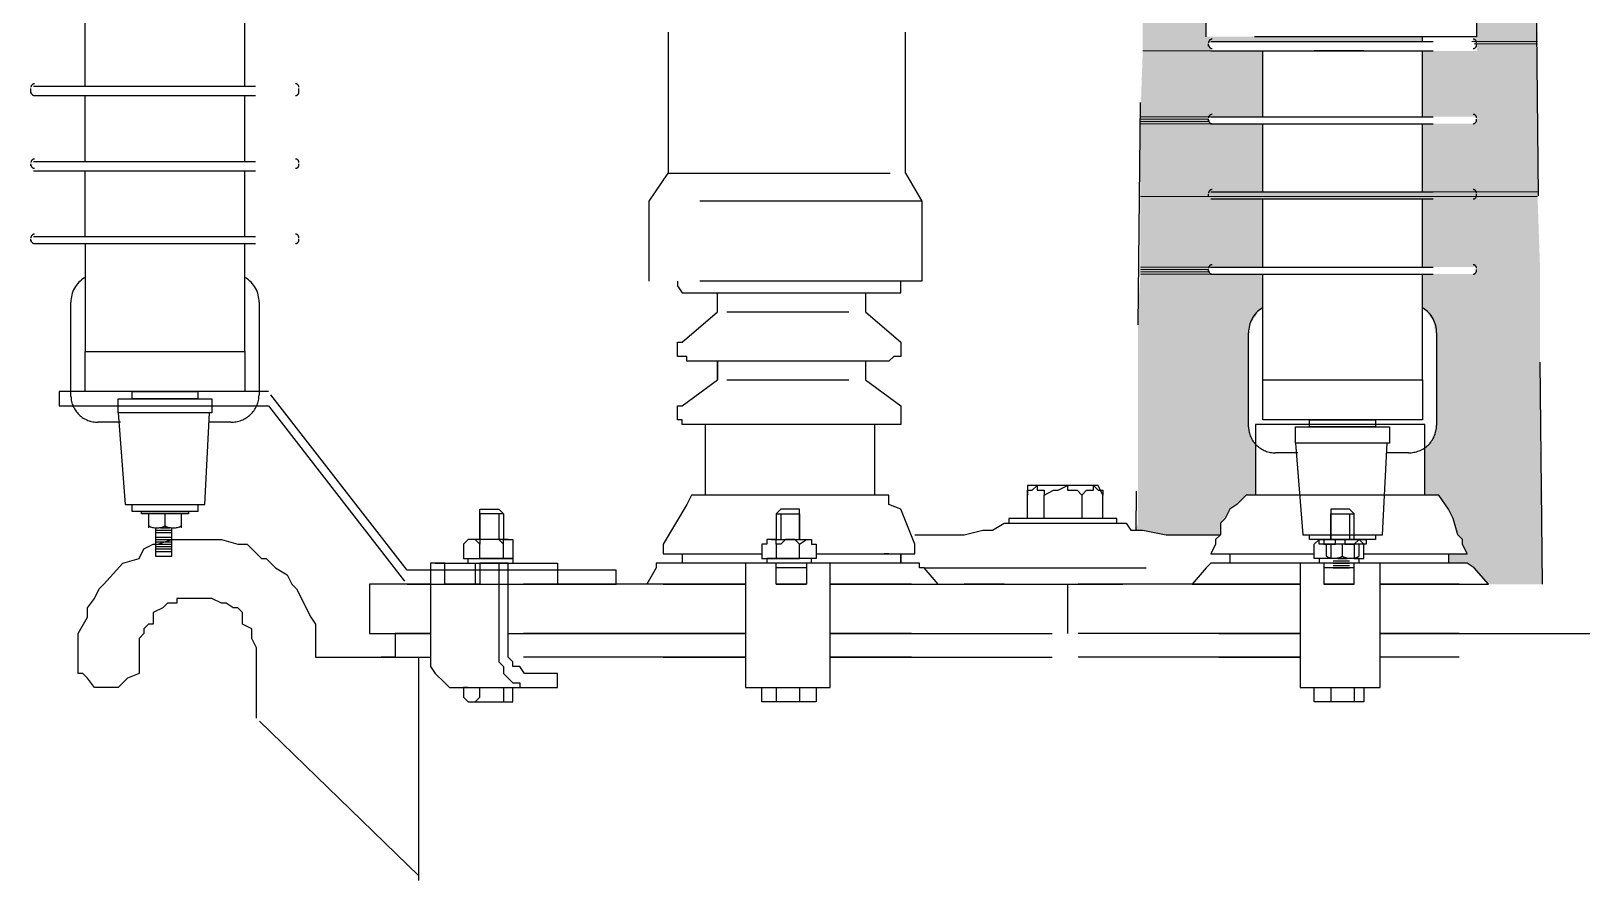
# Model space of a CAD drawing. Header units: metres. Extents: x 3162.2 to 3239.3, y 1435.1 to 1475.8.
# Drawn here: x 3177.589 to 3178.985, y 1466.728 to 1467.491 of the extents above; entities that cross this region are included whole.
import ezdxf

# ---------------------------------------------------------------- set-up
doc = ezdxf.new("R2010")
doc.units = ezdxf.units.M
doc.linetypes.add('CONTORNO_QUADRO_T', pattern=[0.35, 0.2, -0.15])
doc.layers.add('PDF29_Geometry', color=7, linetype='Continuous')
doc.layers.add('PDF29_Solid Fills', color=7, linetype='Continuous', true_color=0x939598)

msp = doc.modelspace()

# ---------------------------------------------------------------- linework, layer by layer
at = {"layer": 'PDF29_Geometry', "linetype": 'CONTORNO_QUADRO_T', "lineweight": 25}
for points in [[(3178.9497, 1466.9926), (3178.9348, 1468.4891)], [(3178.5983, 1468.4764), (3178.5835, 1467.0413)], [(3178.8756, 1467.5853), (3178.8904, 1467.5578), (3178.8904, 1467.4858), (3178.647, 1467.4858), (3178.647, 1467.5578), (3178.6618, 1467.5853)], [(3177.6373, 1467.4413), (3177.6373, 1467.5006)], [(3177.7813, 1467.4413), (3177.7813, 1467.5006)], [(3178.1623, 1467.49), (3178.1623, 1467.363), (3178.376, 1467.363), (3178.376, 1467.49)], [(3178.8417, 1467.4816), (3178.8417, 1467.4858)], [(3178.6491, 1467.4773), (3178.6491, 1467.4794)], [(3178.6512, 1467.4816), (3178.8862, 1467.4816)], [(3178.6512, 1467.4731), (3178.8862, 1467.4731)], [(3178.6978, 1467.4138), (3178.6978, 1467.4731)], [(3178.7888, 1467.4731), (3178.7761, 1467.4731), (3178.7443, 1467.4731)], [(3178.8417, 1467.4138), (3178.8417, 1467.4731)], [(3178.8904, 1467.4773), (3178.8904, 1467.4794)], [(3177.5908, 1467.4413), (3177.8257, 1467.4413)], [(3177.5886, 1467.435), (3177.5886, 1467.4392)], [(3177.5908, 1467.4329), (3177.8257, 1467.4329)], [(3177.6373, 1467.3736), (3177.6373, 1467.4329)], [(3177.7813, 1467.3736), (3177.7813, 1467.4329)], [(3177.8299, 1467.435), (3177.8299, 1467.4392)], [(3178.6512, 1467.4138), (3178.8862, 1467.4138)], [(3178.6491, 1467.4096), (3178.6491, 1467.4117)], [(3178.6512, 1467.4075), (3178.8862, 1467.4075)], [(3178.6978, 1467.3461), (3178.6978, 1467.4075)], [(3178.8417, 1467.3461), (3178.8417, 1467.4075)], [(3178.8904, 1467.4096), (3178.8904, 1467.4117)], [(3177.5886, 1467.3694), (3177.5886, 1467.3715)], [(3177.5908, 1467.3736), (3177.8257, 1467.3736)], [(3177.8299, 1467.3694), (3177.8299, 1467.3715)], [(3177.5908, 1467.3651), (3177.8257, 1467.3651)], [(3177.6373, 1467.3059), (3177.6373, 1467.3651)], [(3177.7813, 1467.3059), (3177.7813, 1467.3651)], [(3178.376, 1467.363), (3178.3909, 1467.3376), (3178.3909, 1467.2657), (3178.1453, 1467.2657), (3178.1453, 1467.3376), (3178.1623, 1467.363)], [(3178.6491, 1467.3419), (3178.6491, 1467.344)], [(3178.6512, 1467.3461), (3178.8862, 1467.3461)], [(3178.8904, 1467.3419), (3178.8904, 1467.344)], [(3178.3909, 1467.3376), (3178.1453, 1467.3376)], [(3178.6512, 1467.3397), (3178.8862, 1467.3397)], [(3178.6978, 1467.2784), (3178.6978, 1467.3397)], [(3178.8417, 1467.2784), (3178.8417, 1467.3397)], [(3177.5886, 1467.3016), (3177.5886, 1467.3038)], [(3177.5908, 1467.3059), (3177.8257, 1467.3059)], [(3177.8299, 1467.3016), (3177.8299, 1467.3038)], [(3177.5908, 1467.2995), (3177.8257, 1467.2995)], [(3177.6373, 1467.2995), (3177.6373, 1467.2022), (3177.7813, 1467.2022), (3177.7813, 1467.1662), (3177.6373, 1467.1662), (3177.6373, 1467.2022)], [(3177.7813, 1467.2022), (3177.7813, 1467.2995)], [(3178.6491, 1467.2741), (3178.6491, 1467.2762)], [(3178.6512, 1467.2784), (3178.8862, 1467.2784)], [(3178.8904, 1467.2741), (3178.8904, 1467.2762)], [(3178.1707, 1467.2657), (3178.1707, 1467.2614), (3178.175, 1467.2551), (3178.1792, 1467.2551), (3178.3612, 1467.2551), (3178.3718, 1467.2551), (3178.3718, 1467.2614), (3178.3718, 1467.2657)], [(3178.6512, 1467.272), (3178.8862, 1467.272)], [(3178.6978, 1467.1768), (3178.6978, 1467.272)], [(3178.8417, 1467.1768), (3178.8417, 1467.272)], [(3178.3401, 1467.2551), (3178.3401, 1467.2381), (3178.3718, 1467.2106), (3178.3718, 1467.1979), (3178.3655, 1467.1979), (3178.3612, 1467.1937), (3178.1792, 1467.1937), (3178.1792, 1467.1979), (3178.175, 1467.1979), (3178.1707, 1467.1979), (3178.1707, 1467.2106), (3178.175, 1467.2106), (3178.2067, 1467.2381), (3178.2067, 1467.2551)], [(3178.2152, 1467.2381), (3178.3252, 1467.2381)], [(3178.3401, 1467.1937), (3178.3401, 1467.1768), (3178.3718, 1467.1535), (3178.3718, 1467.1408), (3178.3718, 1467.1365), (3178.3612, 1467.1365), (3178.1792, 1467.1365), (3178.175, 1467.1365), (3178.175, 1467.1408), (3178.1707, 1467.1408), (3178.1707, 1467.1535), (3178.175, 1467.1535), (3178.2067, 1467.1768), (3178.2067, 1467.1937), (3178.2067, 1467.1768)], [(3178.2152, 1467.1768), (3178.3252, 1467.1768)], [(3177.667, 1467.1471), (3177.6733, 1467.0646), (3177.7453, 1467.0646), (3177.7495, 1467.1471)], [(3178.1961, 1467.073), (3178.1961, 1467.1365)], [(3178.3485, 1467.073), (3178.3485, 1467.1365)], [(3178.8438, 1467.073), (3178.8438, 1467.1365), (3178.6914, 1467.1365), (3178.6914, 1467.073)], [(3178.7274, 1467.1196), (3178.7338, 1467.0371), (3178.8057, 1467.0371), (3178.81, 1467.1196)], [(3178.5348, 1467.073), (3178.539, 1467.0773), (3178.5454, 1467.0773), (3178.5454, 1467.0815), (3178.5496, 1467.0773), (3178.5538, 1467.0773), (3178.5538, 1467.073), (3178.5496, 1467.0815), (3178.4861, 1467.0815), (3178.4861, 1467.073), (3178.4861, 1467.0773), (3178.4903, 1467.0773), (3178.4946, 1467.0815), (3178.4946, 1467.0773), (3178.5009, 1467.0773), (3178.5009, 1467.073)], [(3178.5009, 1467.0519), (3178.5009, 1467.073), (3178.5094, 1467.0773), (3178.5136, 1467.0773), (3178.5221, 1467.0815), (3178.5221, 1467.0773), (3178.5306, 1467.0773), (3178.5348, 1467.073), (3178.5348, 1467.0519)], [(3178.3612, 1467.0201), (3178.357, 1467.0201), (3178.3845, 1467.0201), (3178.3845, 1467.0286), (3178.3718, 1467.0603), (3178.3612, 1467.0646), (3178.3612, 1467.073), (3178.2723, 1467.073), (3178.1834, 1467.073), (3178.1792, 1467.0646), (3178.158, 1467.0286), (3178.158, 1467.0201), (3178.2469, 1467.0201)], [(3178.4861, 1467.0519), (3178.4861, 1467.073)], [(3178.5538, 1467.0519), (3178.5538, 1467.073)], [(3178.7888, 1467.0201), (3178.8819, 1467.0201), (3178.8777, 1467.0286), (3178.8777, 1467.0328), (3178.8735, 1467.0371), (3178.8692, 1467.0519), (3178.865, 1467.0603), (3178.8565, 1467.073), (3178.7676, 1467.073), (3178.683, 1467.073), (3178.6745, 1467.0646), (3178.6681, 1467.0603), (3178.6639, 1467.0519), (3178.6597, 1467.0476), (3178.6597, 1467.0371), (3178.6554, 1467.0328), (3178.6554, 1467.0286), (3178.6512, 1467.0201), (3178.7443, 1467.0201)], [(3177.7241, 1467.0434), (3177.7241, 1467.0561), (3177.6945, 1467.0561), (3177.6945, 1467.0434)], [(3177.7093, 1467.0434), (3177.7093, 1467.0561)], [(3178.0099, 1467.0561), (3178.0099, 1467.0328)], [(3178.0141, 1467.0561), (3178.0141, 1467.0328)], [(3178.2596, 1467.0561), (3178.2596, 1467.0328)], [(3178.2639, 1467.0561), (3178.2639, 1467.0328)], [(3178.5665, 1467.0476), (3178.5665, 1467.0519), (3178.4692, 1467.0519), (3178.4692, 1467.0476)], [(3178.7761, 1467.0561), (3178.7761, 1467.0328)], [(3178.7803, 1467.0328), (3178.7803, 1467.0561)], [(3177.7008, 1467.0434), (3177.7008, 1467.018), (3177.7156, 1467.018), (3177.7156, 1467.0434)], [(3177.7008, 1467.0413), (3177.7156, 1467.0413)], [(3177.7008, 1467.0392), (3177.7156, 1467.0392)], [(3177.7008, 1467.0349), (3177.7156, 1467.0349)], [(3177.7051, 1467.0434), (3177.7135, 1467.0434)], [(3178.3845, 1467.0371), (3178.3887, 1467.0371), (3178.429, 1467.0371), (3178.4459, 1467.0413), (3178.4544, 1467.0413), (3178.4649, 1467.0476), (3178.575, 1467.0476), (3178.5792, 1467.0413), (3178.5898, 1467.0413), (3178.611, 1467.0371), (3178.647, 1467.0371), (3178.6597, 1467.0371)], [(3177.9379, 1466.7301), (3177.7918, 1466.872), (3177.7918, 1466.927), (3177.7918, 1466.9355), (3177.7876, 1466.9439), (3177.7876, 1466.9482), (3177.7876, 1466.9524), (3177.7791, 1466.9566), (3177.7791, 1466.9672), (3177.7749, 1466.9714), (3177.7707, 1466.9714), (3177.7643, 1466.9757), (3177.7601, 1466.9757), (3177.7516, 1466.9799), (3177.7474, 1466.9799), (3177.7432, 1466.9799), (3177.7347, 1466.9799), (3177.7305, 1466.9799), (3177.7199, 1466.9799), (3177.7199, 1466.9757), (3177.7114, 1466.9757), (3177.7072, 1466.9714), (3177.6987, 1466.9672), (3177.6987, 1466.9566), (3177.6945, 1466.9566), (3177.6902, 1466.9524), (3177.6902, 1466.9482), (3177.686, 1466.9439), (3177.686, 1466.9312), (3177.686, 1466.927), (3177.686, 1466.9122), (3177.6754, 1466.9079), (3177.6712, 1466.9037), (3177.667, 1466.8995), (3177.6627, 1466.8995), (3177.6543, 1466.8995), (3177.65, 1466.8995), (3177.6458, 1466.8995), (3177.6394, 1466.9079), (3177.6352, 1466.9122), (3177.631, 1466.9122), (3177.631, 1466.927), (3177.631, 1466.9482), (3177.6394, 1466.963), (3177.6394, 1466.9714), (3177.6458, 1466.9799), (3177.65, 1466.9884), (3177.6543, 1466.9926), (3177.6712, 1467.0117), (3177.686, 1467.0159), (3177.6902, 1467.0244), (3177.6987, 1467.0286), (3177.7029, 1467.0286), (3177.7156, 1467.0328), (3177.7601, 1467.0328), (3177.7749, 1467.0286), (3177.7834, 1467.0286), (3177.7876, 1467.0244), (3177.7961, 1467.0159), (3177.8003, 1467.0159), (3177.8088, 1467.0074), (3177.8194, 1467.0011), (3177.8236, 1466.9926), (3177.8278, 1466.9884), (3177.8405, 1466.963), (3177.8448, 1466.9566), (3177.8448, 1466.9482), (3177.8448, 1466.9397), (3177.8448, 1466.927), (3177.9167, 1466.927), (3177.904, 1466.927)], [(3177.7008, 1467.0328), (3177.7156, 1467.0328)], [(3177.7008, 1467.0307), (3177.7156, 1467.0307)], [(3177.7008, 1467.0286), (3177.7156, 1467.0286)], [(3177.7008, 1467.0265), (3177.7156, 1467.0265)], [(3177.7008, 1467.0244), (3177.7156, 1467.0244)], [(3177.7008, 1467.0222), (3177.7156, 1467.0222)], [(3177.9823, 1467.0117), (3177.9823, 1467.0159), (3178.0226, 1467.0159), (3178.0141, 1467.0159), (3178.0141, 1467.0286), (3178.0141, 1467.0328), (3178.0226, 1467.0328), (3178.0226, 1467.0286), (3178.0226, 1467.0159), (3178.0226, 1467.0117)], [(3178.0183, 1467.0328), (3177.9823, 1467.0328)], [(3178.0141, 1467.0286), (3178.0099, 1467.0328), (3177.9929, 1467.0328), (3177.9929, 1467.0286)], [(3178.2596, 1467.0286), (3178.2596, 1467.0328), (3178.2512, 1467.0328), (3178.2512, 1467.0286), (3178.2469, 1467.0286), (3178.2469, 1467.0159), (3178.2512, 1467.0159), (3178.2596, 1467.0159)], [(3178.2554, 1467.0328), (3178.2914, 1467.0328)], [(3178.2808, 1467.0286), (3178.2871, 1467.0328), (3178.2914, 1467.0328), (3178.2914, 1467.0286), (3178.2956, 1467.0286), (3178.2956, 1467.0159), (3178.2914, 1467.0159), (3178.2808, 1467.0159)], [(3178.7486, 1467.0328), (3178.7846, 1467.0328)], [(3178.7528, 1467.0286), (3178.7634, 1467.0286), (3178.7634, 1467.0328), (3178.7719, 1467.0328), (3178.7719, 1467.0286), (3178.7803, 1467.0286), (3178.7803, 1467.0159), (3178.7719, 1467.0159), (3178.7634, 1467.0159), (3178.7528, 1467.0159)], [(3178.7803, 1467.0159), (3178.7888, 1467.0159), (3178.7888, 1467.0286), (3178.7846, 1467.0328), (3178.7803, 1467.0286)], [(3177.9527, 1467.0117), (3178.0628, 1467.0117), (3178.0628, 1466.9926)], [(3177.9887, 1467.0117), (3177.9887, 1466.9926)], [(3178.0141, 1467.0159), (3178.0099, 1467.0159), (3177.9929, 1467.0159)], [(3178.0099, 1467.0117), (3178.0099, 1466.9355), (3178.0099, 1466.9228), (3178.0141, 1466.9185), (3178.0141, 1466.9122), (3178.0226, 1466.9037), (3178.0289, 1466.9037), (3178.0289, 1466.8995), (3178.0416, 1466.8995)], [(3178.393, 1467.0074), (3178.647, 1467.0074), (3178.6343, 1466.9926), (3178.7316, 1466.9926), (3178.3083, 1466.9926), (3178.4057, 1466.9926), (3178.393, 1467.0074), (3178.3887, 1467.0074), (3178.3887, 1467.0117), (3178.3845, 1467.0117), (3178.2914, 1467.0117), (3178.2914, 1467.0159), (3178.2512, 1467.0159), (3178.2512, 1467.0117), (3178.1665, 1467.0117), (3178.1517, 1467.0117), (3178.1517, 1467.0074), (3178.1432, 1466.9926), (3178.1347, 1466.9926)], [(3178.175, 1467.0201), (3178.175, 1467.0117)], [(3178.2871, 1466.8995), (3178.3083, 1466.8995), (3178.3083, 1467.0117), (3178.2321, 1467.0117), (3178.2321, 1466.8995), (3178.2956, 1466.8995), (3178.2956, 1466.8868), (3178.2808, 1466.8868)], [(3178.2871, 1467.0117), (3178.2871, 1466.9926), (3178.2596, 1466.9926), (3178.2596, 1467.0117)], [(3178.2871, 1467.0074), (3178.2596, 1467.0074)], [(3178.2956, 1467.0201), (3178.3718, 1467.0201)], [(3179.2248, 1466.9926), (3178.8036, 1466.9926), (3178.901, 1466.9926), (3178.8883, 1467.0074), (3178.8819, 1467.0117), (3178.8735, 1467.0117), (3178.7846, 1467.0117), (3178.7846, 1467.0159), (3178.7486, 1467.0159), (3178.7486, 1467.0117), (3178.6597, 1467.0117), (3178.6512, 1467.0117), (3178.647, 1467.0074)], [(3178.6681, 1467.0201), (3178.6681, 1467.0117)], [(3178.7846, 1466.8995), (3178.8036, 1466.8995), (3178.8036, 1467.0117), (3178.7316, 1467.0117), (3178.7316, 1466.8995), (3178.7888, 1466.8995), (3178.7888, 1466.8868), (3178.7803, 1466.8868)], [(3178.7528, 1467.0117), (3178.7528, 1466.9926), (3178.7803, 1466.9926), (3178.7803, 1467.0117)], [(3178.7803, 1467.0074), (3178.7528, 1467.0074)], [(3178.7613, 1467.0138), (3178.7761, 1467.0138)], [(3178.7613, 1467.0117), (3178.7761, 1467.0117)], [(3178.7613, 1467.0095), (3178.7761, 1467.0095)], [(3178.7613, 1467.0074), (3178.7761, 1467.0074)], [(3178.7655, 1467.0159), (3178.774, 1467.0159)], [(3178.865, 1467.0201), (3178.865, 1467.0117)], [(3177.9485, 1466.9926), (3177.8934, 1466.9926), (3177.8934, 1466.9482), (3177.9485, 1466.9482), (3177.9167, 1466.9482), (3177.9167, 1466.927), (3177.9485, 1466.927)], [(3177.9612, 1466.9926), (3177.9929, 1466.9926), (3178.0014, 1466.9926)], [(3178.2321, 1466.9926), (3178.158, 1466.9926), (3178.2321, 1466.9926), (3178.0099, 1466.9926)], [(3178.2596, 1466.9926), (3178.2871, 1466.9926), (3178.2596, 1466.9926), (3178.2871, 1466.9926), (3178.2766, 1466.9926)], [(3178.3125, 1466.9926), (3178.3083, 1466.9926)], [(3178.3718, 1466.9926), (3178.6681, 1466.9926)], [(3178.4649, 1466.9926), (3178.429, 1466.9926)], [(3178.5221, 1466.9926), (3178.5221, 1466.9482)], [(3178.7528, 1466.9926), (3178.7803, 1466.9926), (3178.7528, 1466.9926)], [(3178.2321, 1466.9482), (3178.0183, 1466.9482), (3178.1263, 1466.9482), (3178.2321, 1466.9482), (3178.158, 1466.9482)], [(3178.3083, 1466.9482), (3178.7316, 1466.9482), (3178.3083, 1466.9482), (3178.7316, 1466.9482)], [(3178.5306, 1466.9482), (3178.5306, 1466.9482)], [(3178.8036, 1466.9482), (3179.2248, 1466.9482), (3178.8036, 1466.9482)], [(3177.9379, 1466.7259), (3177.9379, 1466.927)], [(3178.158, 1466.927), (3178.2321, 1466.927), (3178.0183, 1466.927)], [(3178.3083, 1466.927), (3178.7316, 1466.927), (3178.3083, 1466.927)], [(3179.2248, 1466.927), (3178.8036, 1466.927)], [(3177.9823, 1466.8995), (3177.9781, 1466.8995), (3177.9781, 1466.891), (3177.9823, 1466.8868), (3177.9887, 1466.8868), (3177.9929, 1466.891), (3177.9929, 1466.8995)], [(3178.0141, 1466.8995), (3178.0141, 1466.891), (3178.0141, 1466.8868), (3178.0226, 1466.8868), (3178.0226, 1466.891), (3178.0226, 1466.8995)], [(3178.2596, 1466.8995), (3178.2596, 1466.8868), (3178.2469, 1466.8868), (3178.2469, 1466.8995)], [(3178.2808, 1466.8995), (3178.2808, 1466.8868), (3178.2596, 1466.8868)], [(3178.7592, 1466.8995), (3178.7592, 1466.8868), (3178.7443, 1466.8868), (3178.7443, 1466.8995)], [(3178.7803, 1466.8995), (3178.7803, 1466.8868), (3178.7528, 1466.8868)], [(3177.9823, 1466.8868), (3178.0183, 1466.8868)], [(3177.9929, 1466.8868), (3178.0141, 1466.8868)], [(3178.2914, 1466.8868), (3178.2554, 1466.8868)], [(3178.7846, 1466.8868), (3178.7486, 1466.8868)]]:
    msp.add_lwpolyline(points, dxfattribs=at)
at = {"layer": 'PDF29_Geometry', "color": 252, "linetype": 'CONTORNO_QUADRO_T', "lineweight": 0, "true_color": 0x939598}
for points in [[(3178.6512, 1467.4731), (3178.5898, 1467.4731), (3178.6512, 1467.4731)], [(3178.9454, 1467.4816), (3178.8862, 1467.4816), (3178.9454, 1467.4816)], [(3178.9454, 1467.4794), (3178.8883, 1467.4794), (3178.9454, 1467.4794)], [(3178.9454, 1467.4794), (3178.8904, 1467.4794), (3178.9454, 1467.4794)], [(3178.6512, 1467.4138), (3178.5877, 1467.4138), (3178.6512, 1467.4138)], [(3178.6512, 1467.4138), (3178.5877, 1467.4138), (3178.6512, 1467.4138)], [(3178.6491, 1467.4138), (3178.5877, 1467.4138), (3178.6491, 1467.4138)], [(3178.6491, 1467.4117), (3178.5877, 1467.4117), (3178.6491, 1467.4117)], [(3178.6491, 1467.4117), (3178.5877, 1467.4117), (3178.6491, 1467.4117)], [(3178.6491, 1467.4096), (3178.5877, 1467.4096), (3178.6491, 1467.4096)], [(3178.6491, 1467.4075), (3178.5877, 1467.4075), (3178.6491, 1467.4075)], [(3178.6491, 1467.4075), (3178.5877, 1467.4075), (3178.6491, 1467.4075)], [(3178.6512, 1467.4075), (3178.5877, 1467.4075), (3178.6512, 1467.4075)], [(3178.8883, 1467.3461), (3178.8417, 1467.3461), (3178.8883, 1467.3461)], [(3178.9454, 1467.3461), (3178.8883, 1467.3461), (3178.9454, 1467.3461)], [(3178.9454, 1467.3461), (3178.8904, 1467.3461), (3178.9454, 1467.3461)], [(3178.9454, 1467.3461), (3178.8904, 1467.3461), (3178.9454, 1467.3461)], [(3178.8904, 1467.3419), (3178.5877, 1467.3419), (3178.8904, 1467.3419)], [(3178.9454, 1467.3419), (3178.8904, 1467.3419), (3178.9454, 1467.3419)], [(3178.9454, 1467.3419), (3178.8904, 1467.3419), (3178.9454, 1467.3419)], [(3178.6512, 1467.2784), (3178.5877, 1467.2784), (3178.6512, 1467.2784)], [(3178.6512, 1467.2784), (3178.5877, 1467.2784), (3178.6512, 1467.2784)], [(3178.6491, 1467.2784), (3178.5877, 1467.2784), (3178.6491, 1467.2784)], [(3178.6491, 1467.2762), (3178.5877, 1467.2762), (3178.6491, 1467.2762)], [(3178.6491, 1467.2741), (3178.5877, 1467.2741), (3178.6491, 1467.2741)], [(3178.6491, 1467.2741), (3178.5877, 1467.2741), (3178.6491, 1467.2741)], [(3178.6491, 1467.272), (3178.5877, 1467.272), (3178.6491, 1467.272)], [(3178.6512, 1467.272), (3178.5877, 1467.272), (3178.6512, 1467.272)]]:
    msp.add_lwpolyline(points, dxfattribs=at)
at = {"layer": 'PDF29_Geometry', "linetype": 'CONTORNO_QUADRO_T', "lineweight": 25}
for points in [[(3177.6691, 1467.1387), (3177.649, 1467.1387, -0.415774), (3177.6246, 1467.1619), (3177.6246, 1467.2466, -0.265482), (3177.6368, 1467.2688)], [(3177.7818, 1467.2688, -0.265482), (3177.794, 1467.2466), (3177.794, 1467.163, -0.415774), (3177.7686, 1467.1387), (3177.7495, 1467.1387)], [(3178.7295, 1467.1111), (3178.7094, 1467.1111, -0.415778), (3178.6851, 1467.1344), (3178.6851, 1467.2191, -0.265482), (3178.6972, 1467.2413)], [(3178.8422, 1467.2413, -0.265482), (3178.8544, 1467.2191), (3178.8544, 1467.1355, -0.415778), (3178.829, 1467.1111), (3178.81, 1467.1111)], [(3177.6945, 1467.0453, 0.258664), (3177.7093, 1467.0453, 0.258664), (3177.7241, 1467.0453)], [(3178.7698, 1467.0178, 0.258664), (3178.7846, 1467.018), (3178.7846, 1467.0286), (3178.7549, 1467.0286), (3178.7549, 1467.018, 0.258664), (3178.7697, 1467.018), (3178.7697, 1467.0286)]]:
    msp.add_lwpolyline(points, format="xyb", dxfattribs=at)
for points in [[(3178.8417, 1467.1768), (3178.8417, 1467.1408), (3178.6978, 1467.1408), (3178.6978, 1467.1768)], [(3177.8024, 1467.1535), (3177.9273, 1466.9926), (3178.1157, 1466.9926), (3178.1157, 1467.0053), (3177.9273, 1467.0053), (3177.8024, 1467.1662), (3177.614, 1467.1662), (3177.614, 1467.1535)], [(3177.6797, 1467.1662), (3177.7389, 1467.1662), (3177.7389, 1467.1598), (3177.6797, 1467.1598)], [(3177.7516, 1467.1598), (3177.7516, 1467.1471), (3177.667, 1467.1471), (3177.667, 1467.1598)], [(3178.8121, 1467.1344), (3178.8121, 1467.1196), (3178.7274, 1467.1196), (3178.7274, 1467.1344)], [(3178.7401, 1467.1408), (3178.7994, 1467.1408), (3178.7994, 1467.1344), (3178.7401, 1467.1344)], [(3177.6797, 1467.0646), (3177.7389, 1467.0646), (3177.7389, 1467.0582), (3177.6797, 1467.0582)], [(3177.7305, 1467.0561), (3177.6881, 1467.0561), (3177.6881, 1467.0582), (3177.7305, 1467.0582)], [(3178.0099, 1467.0603), (3178.0141, 1467.0561), (3177.9929, 1467.0561), (3177.9929, 1467.0603)], [(3177.9929, 1467.0561), (3177.9929, 1467.0328)], [(3178.2639, 1467.0603), (3178.2596, 1467.0561), (3178.2808, 1467.0561), (3178.2808, 1467.0603)], [(3178.2808, 1467.0561), (3178.2808, 1467.0328)], [(3178.7592, 1467.0561), (3178.7803, 1467.0561), (3178.7761, 1467.0603), (3178.7592, 1467.0603)], [(3178.7592, 1467.0328), (3178.7592, 1467.0561)], [(3178.7401, 1467.0371), (3178.7994, 1467.0371), (3178.7994, 1467.0328), (3178.7401, 1467.0328)], [(3177.9929, 1467.0159), (3177.9929, 1467.0286), (3177.9887, 1467.0328), (3177.9823, 1467.0328), (3177.9781, 1467.0286), (3177.9781, 1467.0159), (3177.9823, 1467.0159), (3177.9887, 1467.0159)], [(3178.2808, 1467.0286), (3178.2766, 1467.0328), (3178.2681, 1467.0328), (3178.2639, 1467.0286), (3178.2596, 1467.0286), (3178.2596, 1467.0159), (3178.2639, 1467.0159), (3178.2808, 1467.0159)], [(3178.7443, 1467.0159), (3178.7443, 1467.0286), (3178.7486, 1467.0328), (3178.7528, 1467.0328), (3178.7528, 1467.0286), (3178.7592, 1467.0286), (3178.7592, 1467.0159), (3178.7528, 1467.0159)], [(3178.7909, 1467.0286), (3178.7486, 1467.0286), (3178.7486, 1467.0328), (3178.7909, 1467.0328)], [(3178.0331, 1466.9122), (3178.0289, 1466.9185), (3178.0226, 1466.9185), (3178.0226, 1466.9228), (3178.0183, 1466.927), (3178.0183, 1466.9355), (3178.0183, 1467.0117), (3177.9929, 1467.0117), (3177.9929, 1466.9926), (3177.9612, 1466.9926), (3177.9612, 1467.0117), (3177.9485, 1467.0117), (3177.9485, 1466.9355), (3177.9485, 1466.927), (3177.9485, 1466.9228), (3177.9485, 1466.9185), (3177.9527, 1466.9122), (3177.9612, 1466.9037), (3177.9654, 1466.8995), (3177.9781, 1466.8995), (3178.0628, 1466.8995), (3178.0628, 1466.9122)], [(3178.3718, 1467.0117), (3178.3718, 1467.0201)]]:
    msp.add_lwpolyline(points, close=True, dxfattribs=at)
for points in [[(3178.6523, 1467.4837), (3178.6505, 1467.4837), (3178.6491, 1467.4822), (3178.6491, 1467.4805)], [(3178.8904, 1467.4805), (3178.8904, 1467.4822), (3178.889, 1467.4837), (3178.8872, 1467.4837)], [(3178.6491, 1467.4784), (3178.6491, 1467.4767), (3178.6505, 1467.4752), (3178.6523, 1467.4752)], [(3178.8872, 1467.4752), (3178.889, 1467.4752), (3178.8904, 1467.4767), (3178.8904, 1467.4784)], [(3177.5918, 1467.4435), (3177.5901, 1467.4435), (3177.5886, 1467.442), (3177.5886, 1467.4403)], [(3177.8299, 1467.4403), (3177.8299, 1467.442), (3177.8285, 1467.4435), (3177.8268, 1467.4435)], [(3177.5886, 1467.436), (3177.5886, 1467.4344), (3177.5901, 1467.4329), (3177.5918, 1467.4329)], [(3177.8268, 1467.4329), (3177.8285, 1467.4329), (3177.8299, 1467.4344), (3177.8299, 1467.436)], [(3178.6523, 1467.4159), (3178.6505, 1467.4159), (3178.6491, 1467.4145), (3178.6491, 1467.4128)], [(3178.8904, 1467.4128), (3178.8904, 1467.4145), (3178.889, 1467.4159), (3178.8872, 1467.4159)], [(3178.6491, 1467.4107), (3178.6491, 1467.409), (3178.6505, 1467.4075), (3178.6523, 1467.4075)], [(3178.8872, 1467.4075), (3178.889, 1467.4075), (3178.8904, 1467.409), (3178.8904, 1467.4107)], [(3177.5918, 1467.3757), (3177.5901, 1467.3757), (3177.5886, 1467.3742), (3177.5886, 1467.3726)], [(3177.5886, 1467.3704), (3177.5886, 1467.3687), (3177.5901, 1467.3673), (3177.5918, 1467.3673)], [(3177.8299, 1467.3726), (3177.8299, 1467.3742), (3177.8285, 1467.3757), (3177.8268, 1467.3757)], [(3177.8268, 1467.3673), (3177.8285, 1467.3673), (3177.8299, 1467.3687), (3177.8299, 1467.3704)], [(3178.6523, 1467.3482), (3178.6505, 1467.3482), (3178.6491, 1467.3467), (3178.6491, 1467.345)], [(3178.8904, 1467.345), (3178.8904, 1467.3467), (3178.889, 1467.3482), (3178.8872, 1467.3482)], [(3178.8872, 1467.3397), (3178.889, 1467.3397), (3178.8904, 1467.3412), (3178.8904, 1467.3429)], [(3177.5918, 1467.308), (3177.5901, 1467.308), (3177.5886, 1467.3065), (3177.5886, 1467.3048)], [(3177.5886, 1467.3027), (3177.5886, 1467.301), (3177.5901, 1467.2995), (3177.5918, 1467.2995)], [(3177.8299, 1467.3048), (3177.8299, 1467.3065), (3177.8285, 1467.308), (3177.8268, 1467.308)], [(3177.8268, 1467.2995), (3177.8285, 1467.2995), (3177.8299, 1467.301), (3177.8299, 1467.3027)], [(3178.6523, 1467.2805), (3178.6505, 1467.2805), (3178.6491, 1467.279), (3178.6491, 1467.2773)], [(3178.6491, 1467.2752), (3178.6491, 1467.2735), (3178.6505, 1467.272), (3178.6523, 1467.272)], [(3178.8904, 1467.2773), (3178.8904, 1467.279), (3178.889, 1467.2805), (3178.8872, 1467.2805)], [(3178.8872, 1467.272), (3178.889, 1467.272), (3178.8904, 1467.2735), (3178.8904, 1467.2752)]]:
    msp.add_open_spline(points, degree=3, dxfattribs=at)
at = {"layer": 'PDF29_Solid Fills', "linetype": 'CONTORNO_QUADRO_T', "transparency": 33554559}
for points in [[(3178.647, 1467.5578), (3178.5898, 1467.5578), (3178.647, 1467.4858)], [(3178.5898, 1467.5578), (3178.647, 1467.4858), (3178.5898, 1467.4858)], [(3178.9433, 1467.5578), (3178.8904, 1467.5578), (3178.9454, 1467.4858)], [(3178.8904, 1467.5578), (3178.9454, 1467.4858), (3178.8904, 1467.4858)], [(3178.8417, 1467.4858), (3178.5898, 1467.4858), (3178.8417, 1467.4816)], [(3178.5898, 1467.4858), (3178.8417, 1467.4816), (3178.5898, 1467.4816)], [(3178.8904, 1467.4858), (3178.9454, 1467.4816), (3178.8862, 1467.4816)], [(3178.9454, 1467.4858), (3178.8904, 1467.4858), (3178.9454, 1467.4816)], [(3178.5898, 1467.4731), (3178.6978, 1467.4138), (3178.5877, 1467.4138)], [(3178.5898, 1467.4816), (3178.6512, 1467.4816), (3178.6512, 1467.4816)], [(3178.6512, 1467.4816), (3178.6512, 1467.4816), (3178.5898, 1467.4816)], [(3178.5898, 1467.4816), (3178.6512, 1467.4816), (3178.6512, 1467.4816)], [(3178.6512, 1467.4816), (3178.6512, 1467.4816), (3178.5898, 1467.4816)], [(3178.5898, 1467.4816), (3178.6512, 1467.4816), (3178.6512, 1467.4816)], [(3178.6512, 1467.4816), (3178.6512, 1467.4816), (3178.5898, 1467.4816)], [(3178.6512, 1467.4816), (3178.5898, 1467.4816), (3178.6491, 1467.4794)], [(3178.5898, 1467.4816), (3178.6491, 1467.4794), (3178.5898, 1467.4794)], [(3178.5898, 1467.4794), (3178.6491, 1467.4794), (3178.6491, 1467.4794)], [(3178.6491, 1467.4794), (3178.6491, 1467.4794), (3178.5898, 1467.4794)], [(3178.5898, 1467.4794), (3178.6491, 1467.4794), (3178.6491, 1467.4794)], [(3178.6491, 1467.4794), (3178.6491, 1467.4794), (3178.5898, 1467.4794)], [(3178.5898, 1467.4794), (3178.6491, 1467.4794), (3178.6491, 1467.4794)], [(3178.6491, 1467.4794), (3178.6491, 1467.4794), (3178.5898, 1467.4794)], [(3178.5898, 1467.4794), (3178.6491, 1467.4794), (3178.6491, 1467.4794)], [(3178.6491, 1467.4794), (3178.6491, 1467.4794), (3178.5898, 1467.4794)], [(3178.6491, 1467.4794), (3178.5898, 1467.4794), (3178.6491, 1467.4773)], [(3178.5898, 1467.4794), (3178.6491, 1467.4773), (3178.5898, 1467.4773)], [(3178.6491, 1467.4773), (3178.5898, 1467.4773), (3178.6491, 1467.4752)], [(3178.5898, 1467.4773), (3178.6491, 1467.4752), (3178.5898, 1467.4752)], [(3178.5898, 1467.4752), (3178.6491, 1467.4752), (3178.6491, 1467.4752)], [(3178.6491, 1467.4752), (3178.6491, 1467.4752), (3178.5898, 1467.4752)], [(3178.5898, 1467.4752), (3178.6491, 1467.4752), (3178.6491, 1467.4752)], [(3178.6491, 1467.4752), (3178.6491, 1467.4752), (3178.5898, 1467.4752)], [(3178.5898, 1467.4752), (3178.6491, 1467.4752), (3178.6491, 1467.4752)], [(3178.6512, 1467.4752), (3178.6512, 1467.4752), (3178.5898, 1467.4752)], [(3178.6512, 1467.4752), (3178.5898, 1467.4752), (3178.6491, 1467.4752)], [(3178.6512, 1467.4752), (3178.5898, 1467.4752), (3178.6512, 1467.4731)], [(3178.5898, 1467.4752), (3178.6512, 1467.4731), (3178.5898, 1467.4731)], [(3178.5898, 1467.4731), (3178.6512, 1467.4731), (3178.6512, 1467.4731)], [(3178.5898, 1467.4731), (3178.6512, 1467.4731), (3178.6512, 1467.4731)], [(3178.6512, 1467.4731), (3178.6512, 1467.4731), (3178.5898, 1467.4731)], [(3178.6978, 1467.4731), (3178.5898, 1467.4731), (3178.6978, 1467.4138)], [(3178.9454, 1467.4731), (3178.8417, 1467.4731), (3178.9454, 1467.4138)], [(3178.8417, 1467.4731), (3178.9454, 1467.4138), (3178.8417, 1467.4138)], [(3178.8862, 1467.4816), (3178.9454, 1467.4816), (3178.8883, 1467.4816)], [(3178.8883, 1467.4816), (3178.9454, 1467.4816), (3178.9454, 1467.4816)], [(3178.9454, 1467.4816), (3178.9454, 1467.4816), (3178.8883, 1467.4816)], [(3178.8883, 1467.4816), (3178.9454, 1467.4816), (3178.9454, 1467.4816)], [(3178.9454, 1467.4816), (3178.9454, 1467.4816), (3178.8883, 1467.4816)], [(3178.8883, 1467.4816), (3178.9454, 1467.4816), (3178.9454, 1467.4816)], [(3178.9454, 1467.4816), (3178.9454, 1467.4816), (3178.8883, 1467.4816)], [(3178.9454, 1467.4816), (3178.8883, 1467.4816), (3178.9454, 1467.4794)], [(3178.8883, 1467.4816), (3178.9454, 1467.4794), (3178.8883, 1467.4794)], [(3178.8883, 1467.4794), (3178.9454, 1467.4794), (3178.9454, 1467.4794)], [(3178.9454, 1467.4794), (3178.9454, 1467.4794), (3178.8883, 1467.4794)], [(3178.8883, 1467.4794), (3178.9454, 1467.4794), (3178.8904, 1467.4794)], [(3178.8904, 1467.4794), (3178.9454, 1467.4794), (3178.9454, 1467.4794)], [(3178.9454, 1467.4794), (3178.9454, 1467.4794), (3178.8904, 1467.4794)], [(3178.8904, 1467.4794), (3178.9454, 1467.4794), (3178.9454, 1467.4794)], [(3178.9454, 1467.4794), (3178.8904, 1467.4794), (3178.9454, 1467.4731)], [(3178.8904, 1467.4794), (3178.9454, 1467.4731), (3178.8904, 1467.4731)], [(3178.5877, 1467.4138), (3178.6512, 1467.4138), (3178.6512, 1467.4138)], [(3178.6512, 1467.4138), (3178.6512, 1467.4138), (3178.5877, 1467.4138)], [(3178.5877, 1467.4138), (3178.6512, 1467.4138), (3178.6512, 1467.4138)], [(3178.6512, 1467.4138), (3178.6512, 1467.4138), (3178.5877, 1467.4138)], [(3178.5877, 1467.4138), (3178.6491, 1467.4138), (3178.6491, 1467.4138)], [(3178.6491, 1467.4138), (3178.6491, 1467.4138), (3178.5877, 1467.4138)], [(3178.6491, 1467.4138), (3178.5877, 1467.4138), (3178.6512, 1467.4138)], [(3178.6491, 1467.4138), (3178.5877, 1467.4138), (3178.6491, 1467.4117)], [(3178.5877, 1467.4138), (3178.6491, 1467.4117), (3178.5877, 1467.4117)], [(3178.9454, 1467.4138), (3178.8904, 1467.4138), (3178.9454, 1467.4075)], [(3178.8904, 1467.4138), (3178.9454, 1467.4075), (3178.8904, 1467.4075)], [(3178.5877, 1467.4117), (3178.6491, 1467.4117), (3178.6491, 1467.4117)], [(3178.6491, 1467.4117), (3178.6491, 1467.4117), (3178.5877, 1467.4117)], [(3178.6491, 1467.4117), (3178.5877, 1467.4117), (3178.6491, 1467.4096)], [(3178.5877, 1467.4117), (3178.6491, 1467.4096), (3178.5877, 1467.4096)], [(3178.5877, 1467.4096), (3178.6491, 1467.4096), (3178.6491, 1467.4096)], [(3178.6491, 1467.4096), (3178.5877, 1467.4096), (3178.6491, 1467.4075)], [(3178.5877, 1467.4096), (3178.6491, 1467.4075), (3178.5877, 1467.4075)], [(3178.5877, 1467.4075), (3178.6491, 1467.4075), (3178.6491, 1467.4075)], [(3178.6491, 1467.4075), (3178.6491, 1467.4075), (3178.5877, 1467.4075)], [(3178.5877, 1467.4075), (3178.6491, 1467.4075), (3178.6491, 1467.4075)], [(3178.6491, 1467.4075), (3178.6491, 1467.4075), (3178.5877, 1467.4075)], [(3178.5877, 1467.4075), (3178.6512, 1467.4075), (3178.6512, 1467.4075)], [(3178.6512, 1467.4075), (3178.6512, 1467.4075), (3178.5877, 1467.4075)], [(3178.5877, 1467.4075), (3178.6512, 1467.4075), (3178.6512, 1467.4075)], [(3178.6512, 1467.4075), (3178.6512, 1467.4075), (3178.5877, 1467.4075)], [(3178.6512, 1467.4075), (3178.5877, 1467.4075), (3178.6491, 1467.4075)], [(3178.5877, 1467.4075), (3178.6512, 1467.4075), (3178.6512, 1467.4075)], [(3178.6512, 1467.4075), (3178.6512, 1467.4075), (3178.5877, 1467.4075)], [(3178.6978, 1467.4075), (3178.5877, 1467.4075), (3178.6978, 1467.3461)], [(3178.5877, 1467.4075), (3178.6978, 1467.3461), (3178.5877, 1467.3461)], [(3178.9454, 1467.4075), (3178.8417, 1467.4075), (3178.9454, 1467.3461)], [(3178.8417, 1467.4075), (3178.9454, 1467.3461), (3178.8417, 1467.3461)], [(3178.8904, 1467.3461), (3178.5877, 1467.3461), (3178.8904, 1467.3419)], [(3178.5877, 1467.3461), (3178.8904, 1467.3419), (3178.5877, 1467.3419)], [(3178.8417, 1467.3461), (3178.8883, 1467.3461), (3178.8883, 1467.3461)], [(3178.8883, 1467.3461), (3178.8883, 1467.3461), (3178.8417, 1467.3461)], [(3178.8417, 1467.3461), (3178.8883, 1467.3461), (3178.8883, 1467.3461)], [(3178.8417, 1467.3461), (3178.8883, 1467.3461), (3178.8883, 1467.3461)], [(3178.8883, 1467.3461), (3178.8883, 1467.3461), (3178.8417, 1467.3461)], [(3178.8862, 1467.3461), (3178.8862, 1467.3461), (3178.8417, 1467.3461)], [(3178.8862, 1467.3461), (3178.8417, 1467.3461), (3178.8883, 1467.3461)], [(3178.8883, 1467.3461), (3178.9454, 1467.3461), (3178.9454, 1467.3461)], [(3178.9454, 1467.3461), (3178.9454, 1467.3461), (3178.8883, 1467.3461)], [(3178.8883, 1467.3461), (3178.9454, 1467.3461), (3178.8904, 1467.3461)], [(3178.8904, 1467.3461), (3178.9454, 1467.3461), (3178.9454, 1467.3461)], [(3178.9454, 1467.3461), (3178.9454, 1467.3461), (3178.8904, 1467.3461)], [(3178.8904, 1467.3461), (3178.9454, 1467.3461), (3178.9454, 1467.3461)], [(3178.9454, 1467.3461), (3178.9454, 1467.3461), (3178.8904, 1467.3461)], [(3178.8904, 1467.3461), (3178.9454, 1467.3461), (3178.9454, 1467.3461)], [(3178.9454, 1467.3461), (3178.9454, 1467.3461), (3178.8904, 1467.3461)], [(3178.9454, 1467.3461), (3178.8904, 1467.3461), (3178.9454, 1467.344)], [(3178.8904, 1467.3461), (3178.9454, 1467.344), (3178.8904, 1467.344)], [(3178.8904, 1467.344), (3178.9454, 1467.344), (3178.9454, 1467.344)], [(3178.9454, 1467.344), (3178.9454, 1467.344), (3178.8904, 1467.344)], [(3178.8904, 1467.344), (3178.9454, 1467.344), (3178.9454, 1467.344)], [(3178.9454, 1467.344), (3178.9454, 1467.344), (3178.8904, 1467.344)], [(3178.8904, 1467.344), (3178.9454, 1467.344), (3178.9454, 1467.344)], [(3178.9454, 1467.344), (3178.8904, 1467.344), (3178.9454, 1467.3419)], [(3178.8904, 1467.344), (3178.9454, 1467.3419), (3178.8904, 1467.3419)], [(3178.5877, 1467.3419), (3178.8904, 1467.3419), (3178.8904, 1467.3419)], [(3178.8904, 1467.3419), (3178.8904, 1467.3419), (3178.5877, 1467.3419)], [(3178.5877, 1467.3419), (3178.8904, 1467.3419), (3178.8904, 1467.3419)], [(3178.8904, 1467.3419), (3178.5877, 1467.3419), (3178.8904, 1467.3397)], [(3178.5877, 1467.3419), (3178.8904, 1467.3397), (3178.5877, 1467.3397)], [(3178.5877, 1467.3397), (3178.8883, 1467.3397), (3178.8883, 1467.3397)], [(3178.8883, 1467.3397), (3178.8883, 1467.3397), (3178.5877, 1467.3397)], [(3178.5877, 1467.3397), (3178.8883, 1467.3397), (3178.8883, 1467.3397)], [(3178.8883, 1467.3397), (3178.8883, 1467.3397), (3178.5877, 1467.3397)], [(3178.5877, 1467.3397), (3178.8883, 1467.3397), (3178.8883, 1467.3397)], [(3178.8883, 1467.3397), (3178.8883, 1467.3397), (3178.5877, 1467.3397)], [(3178.8883, 1467.3397), (3178.5877, 1467.3397), (3178.8904, 1467.3397)], [(3178.8862, 1467.3397), (3178.8862, 1467.3397), (3178.5877, 1467.3397)], [(3178.8862, 1467.3397), (3178.5877, 1467.3397), (3178.8883, 1467.3397)], [(3178.6978, 1467.3397), (3178.5877, 1467.3397), (3178.6978, 1467.2784)], [(3178.5877, 1467.3397), (3178.6978, 1467.2784), (3178.5877, 1467.2784)], [(3178.9454, 1467.3397), (3178.8417, 1467.3397), (3178.9475, 1467.2784)], [(3178.8417, 1467.3397), (3178.9475, 1467.2784), (3178.8417, 1467.2784)], [(3178.8904, 1467.3419), (3178.9454, 1467.3419), (3178.9454, 1467.3419)], [(3178.9454, 1467.3419), (3178.9454, 1467.3419), (3178.8904, 1467.3419)], [(3178.8904, 1467.3419), (3178.9454, 1467.3419), (3178.9454, 1467.3419)], [(3178.9454, 1467.3419), (3178.9454, 1467.3419), (3178.8904, 1467.3419)], [(3178.9454, 1467.3419), (3178.8904, 1467.3419), (3178.9454, 1467.3397)], [(3178.8904, 1467.3419), (3178.9454, 1467.3397), (3178.8904, 1467.3397)], [(3178.5877, 1467.2784), (3178.6512, 1467.2784), (3178.6512, 1467.2784)], [(3178.6512, 1467.2784), (3178.6512, 1467.2784), (3178.5877, 1467.2784)], [(3178.5877, 1467.2784), (3178.6512, 1467.2784), (3178.6512, 1467.2784)], [(3178.6512, 1467.2784), (3178.6512, 1467.2784), (3178.5877, 1467.2784)], [(3178.5877, 1467.2784), (3178.6491, 1467.2784), (3178.6491, 1467.2784)], [(3178.6491, 1467.2784), (3178.6491, 1467.2784), (3178.5877, 1467.2784)], [(3178.5877, 1467.2784), (3178.6491, 1467.2784), (3178.6491, 1467.2784)], [(3178.6491, 1467.2784), (3178.6491, 1467.2784), (3178.5877, 1467.2784)], [(3178.6491, 1467.2784), (3178.5877, 1467.2784), (3178.6512, 1467.2784)], [(3178.6491, 1467.2784), (3178.5877, 1467.2784), (3178.6491, 1467.2762)], [(3178.5877, 1467.2784), (3178.6491, 1467.2762), (3178.5877, 1467.2762)], [(3178.5877, 1467.2762), (3178.6491, 1467.2762), (3178.6491, 1467.2762)], [(3178.6491, 1467.2762), (3178.5877, 1467.2762), (3178.6491, 1467.2741)], [(3178.5877, 1467.2762), (3178.6491, 1467.2741), (3178.5877, 1467.2741)], [(3178.5877, 1467.2741), (3178.6491, 1467.2741), (3178.6491, 1467.2741)], [(3178.6491, 1467.2741), (3178.6491, 1467.2741), (3178.5877, 1467.2741)], [(3178.5877, 1467.2741), (3178.6491, 1467.2741), (3178.6491, 1467.2741)], [(3178.6491, 1467.2741), (3178.6491, 1467.2741), (3178.5877, 1467.2741)], [(3178.6491, 1467.2741), (3178.5877, 1467.2741), (3178.6491, 1467.272)], [(3178.5877, 1467.2741), (3178.6491, 1467.272), (3178.5877, 1467.272)], [(3178.9475, 1467.2784), (3178.8904, 1467.2784), (3178.9475, 1467.272)], [(3178.8904, 1467.2784), (3178.9475, 1467.272), (3178.8904, 1467.272)], [(3178.5877, 1467.272), (3178.6978, 1467.2403), (3178.5856, 1467.2403)], [(3178.5877, 1467.272), (3178.6491, 1467.272), (3178.6491, 1467.272)], [(3178.5877, 1467.272), (3178.6512, 1467.272), (3178.6512, 1467.272)], [(3178.6512, 1467.272), (3178.6512, 1467.272), (3178.5877, 1467.272)], [(3178.5877, 1467.272), (3178.6512, 1467.272), (3178.6512, 1467.272)], [(3178.6512, 1467.272), (3178.6512, 1467.272), (3178.5877, 1467.272)], [(3178.6512, 1467.272), (3178.5877, 1467.272), (3178.6491, 1467.272)], [(3178.5877, 1467.272), (3178.6512, 1467.272), (3178.6512, 1467.272)], [(3178.6512, 1467.272), (3178.6512, 1467.272), (3178.5877, 1467.272)], [(3178.6978, 1467.272), (3178.5877, 1467.272), (3178.6978, 1467.2403)], [(3178.9475, 1467.272), (3178.8417, 1467.272), (3178.9475, 1467.2403)], [(3178.8417, 1467.272), (3178.9475, 1467.2403), (3178.8417, 1467.2403)], [(3178.6978, 1467.2403), (3178.5856, 1467.2403), (3178.6935, 1467.2381)], [(3178.5856, 1467.2403), (3178.6935, 1467.2381), (3178.5856, 1467.2381)], [(3178.6935, 1467.2381), (3178.5856, 1467.2381), (3178.6914, 1467.2339)], [(3178.5856, 1467.2381), (3178.6914, 1467.2339), (3178.5856, 1467.2339)], [(3178.6914, 1467.2339), (3178.5856, 1467.2339), (3178.6893, 1467.2318)], [(3178.5856, 1467.2339), (3178.6893, 1467.2318), (3178.5856, 1467.2318)], [(3178.6893, 1467.2318), (3178.5856, 1467.2318), (3178.6872, 1467.2276)], [(3178.5856, 1467.2318), (3178.6872, 1467.2276), (3178.5856, 1467.2276)], [(3178.9475, 1467.2403), (3178.8417, 1467.2403), (3178.9475, 1467.2381)], [(3178.8417, 1467.2403), (3178.9475, 1467.2381), (3178.8459, 1467.2381)], [(3178.9475, 1467.2381), (3178.8459, 1467.2381), (3178.9475, 1467.2339)], [(3178.8459, 1467.2381), (3178.9475, 1467.2339), (3178.8481, 1467.2339)], [(3178.9475, 1467.2339), (3178.8481, 1467.2339), (3178.9475, 1467.2318)], [(3178.8481, 1467.2339), (3178.9475, 1467.2318), (3178.8502, 1467.2318)], [(3178.9475, 1467.2318), (3178.8502, 1467.2318), (3178.9475, 1467.2276)], [(3178.8502, 1467.2318), (3178.9475, 1467.2276), (3178.8523, 1467.2276)], [(3178.6872, 1467.2276), (3178.5856, 1467.2276), (3178.6851, 1467.2233)], [(3178.5856, 1467.2276), (3178.6851, 1467.2233), (3178.5856, 1467.2233)], [(3178.6851, 1467.2233), (3178.5856, 1467.2233), (3178.6851, 1467.2191)], [(3178.5856, 1467.2233), (3178.6851, 1467.2191), (3178.5856, 1467.2191)], [(3178.6851, 1467.2191), (3178.5856, 1467.2191), (3178.6851, 1467.1344)], [(3178.5856, 1467.2191), (3178.6851, 1467.1344), (3178.5856, 1467.1344)], [(3178.9475, 1467.2276), (3178.8523, 1467.2276), (3178.9475, 1467.2233)], [(3178.8523, 1467.2276), (3178.9475, 1467.2233), (3178.8523, 1467.2233)], [(3178.9475, 1467.2233), (3178.8523, 1467.2233), (3178.9475, 1467.2191)], [(3178.8523, 1467.2233), (3178.9475, 1467.2191), (3178.8544, 1467.2191)], [(3178.9475, 1467.2191), (3178.8544, 1467.2191), (3178.9475, 1467.1344)], [(3178.8544, 1467.2191), (3178.9475, 1467.1344), (3178.8544, 1467.1344)], [(3178.6851, 1467.1344), (3178.5856, 1467.1344), (3178.6851, 1467.1302)], [(3178.5856, 1467.1344), (3178.6851, 1467.1302), (3178.5856, 1467.1302)], [(3178.8544, 1467.1344), (3178.9475, 1467.1302), (3178.8523, 1467.1302)], [(3178.9475, 1467.1344), (3178.8544, 1467.1344), (3178.9475, 1467.1302)], [(3178.6851, 1467.1302), (3178.5856, 1467.1302), (3178.6872, 1467.126)], [(3178.5856, 1467.1302), (3178.6872, 1467.126), (3178.5856, 1467.126)], [(3178.6872, 1467.126), (3178.5856, 1467.126), (3178.6893, 1467.1217)], [(3178.5856, 1467.126), (3178.6893, 1467.1217), (3178.5856, 1467.1217)], [(3178.6893, 1467.1217), (3178.5856, 1467.1217), (3178.6914, 1467.1196)], [(3178.5856, 1467.1217), (3178.6914, 1467.1196), (3178.5856, 1467.1196)], [(3178.6914, 1467.1196), (3178.5856, 1467.1196), (3178.6914, 1467.073)], [(3178.5856, 1467.1196), (3178.6914, 1467.073), (3178.5856, 1467.073)], [(3178.8481, 1467.1196), (3178.9475, 1467.1175), (3178.8459, 1467.1175)], [(3178.8502, 1467.1238), (3178.9475, 1467.1196), (3178.8481, 1467.1196)], [(3178.9475, 1467.1196), (3178.8481, 1467.1196), (3178.9475, 1467.1175)], [(3178.8523, 1467.1281), (3178.9475, 1467.1238), (3178.8502, 1467.1238)], [(3178.9475, 1467.1238), (3178.8502, 1467.1238), (3178.9475, 1467.1196)], [(3178.9475, 1467.1302), (3178.8523, 1467.1302), (3178.9475, 1467.1281)], [(3178.8523, 1467.1302), (3178.9475, 1467.1281), (3178.8523, 1467.1281)], [(3178.9475, 1467.1281), (3178.8523, 1467.1281), (3178.9475, 1467.1238)], [(3178.8459, 1467.1175), (3178.9475, 1467.1154), (3178.8438, 1467.1154)], [(3178.9475, 1467.1154), (3178.8438, 1467.1154), (3178.9497, 1467.073)], [(3178.8438, 1467.1154), (3178.9497, 1467.073), (3178.8438, 1467.073)], [(3178.9475, 1467.1175), (3178.8459, 1467.1175), (3178.9475, 1467.1154)], [(3178.683, 1467.073), (3178.5856, 1467.073), (3178.6745, 1467.0646)], [(3178.5856, 1467.073), (3178.6745, 1467.0646), (3178.5856, 1467.0646)], [(3178.6745, 1467.0646), (3178.5856, 1467.0646), (3178.6681, 1467.0603)], [(3178.5856, 1467.0646), (3178.6681, 1467.0603), (3178.5856, 1467.0603)], [(3178.9497, 1467.073), (3178.8565, 1467.073), (3178.9497, 1467.0603)], [(3178.8565, 1467.073), (3178.9497, 1467.0603), (3178.865, 1467.0603)], [(3178.6681, 1467.0603), (3178.5856, 1467.0603), (3178.6639, 1467.0519)], [(3178.5856, 1467.0603), (3178.6639, 1467.0519), (3178.5856, 1467.0519)], [(3178.6639, 1467.0519), (3178.5856, 1467.0519), (3178.6597, 1467.0476)], [(3178.5856, 1467.0519), (3178.6597, 1467.0476), (3178.5856, 1467.0476)], [(3178.9497, 1467.0603), (3178.865, 1467.0603), (3178.9497, 1467.0519)], [(3178.865, 1467.0603), (3178.9497, 1467.0519), (3178.8692, 1467.0519)], [(3178.9497, 1467.0519), (3178.8692, 1467.0519), (3178.9497, 1467.0371)], [(3178.8692, 1467.0519), (3178.9497, 1467.0371), (3178.8735, 1467.0371)], [(3178.5856, 1467.0476), (3178.6597, 1467.0413), (3178.5835, 1467.0413)], [(3178.6597, 1467.0476), (3178.5856, 1467.0476), (3178.6597, 1467.0413)], [(3178.6597, 1467.0413), (3178.5898, 1467.0413), (3178.6597, 1467.0371)], [(3178.5898, 1467.0413), (3178.6597, 1467.0371), (3178.611, 1467.0371)], [(3178.9497, 1467.0371), (3178.8735, 1467.0371), (3178.9497, 1467.0328)], [(3178.8735, 1467.0371), (3178.9497, 1467.0328), (3178.8777, 1467.0328)], [(3178.9497, 1467.0328), (3178.8777, 1467.0328), (3178.9497, 1467.0286)], [(3178.8777, 1467.0328), (3178.9497, 1467.0286), (3178.8777, 1467.0286)], [(3178.9497, 1467.0286), (3178.8777, 1467.0286), (3178.9497, 1467.0201)], [(3178.8777, 1467.0286), (3178.9497, 1467.0201), (3178.8819, 1467.0201)], [(3178.9497, 1467.0201), (3178.865, 1467.0201), (3178.9497, 1467.0117)], [(3178.865, 1467.0201), (3178.9497, 1467.0117), (3178.865, 1467.0117)], [(3178.9497, 1467.0117), (3178.8819, 1467.0117), (3178.9497, 1467.0074)], [(3178.8819, 1467.0117), (3178.9497, 1467.0074), (3178.8883, 1467.0074)], [(3178.9497, 1467.0074), (3178.8883, 1467.0074), (3178.9497, 1466.9926)], [(3178.8883, 1467.0074), (3178.9497, 1466.9926), (3178.901, 1466.9926)]]:
    msp.add_solid(points, dxfattribs=at)

doc.saveas('drawing.dxf')
